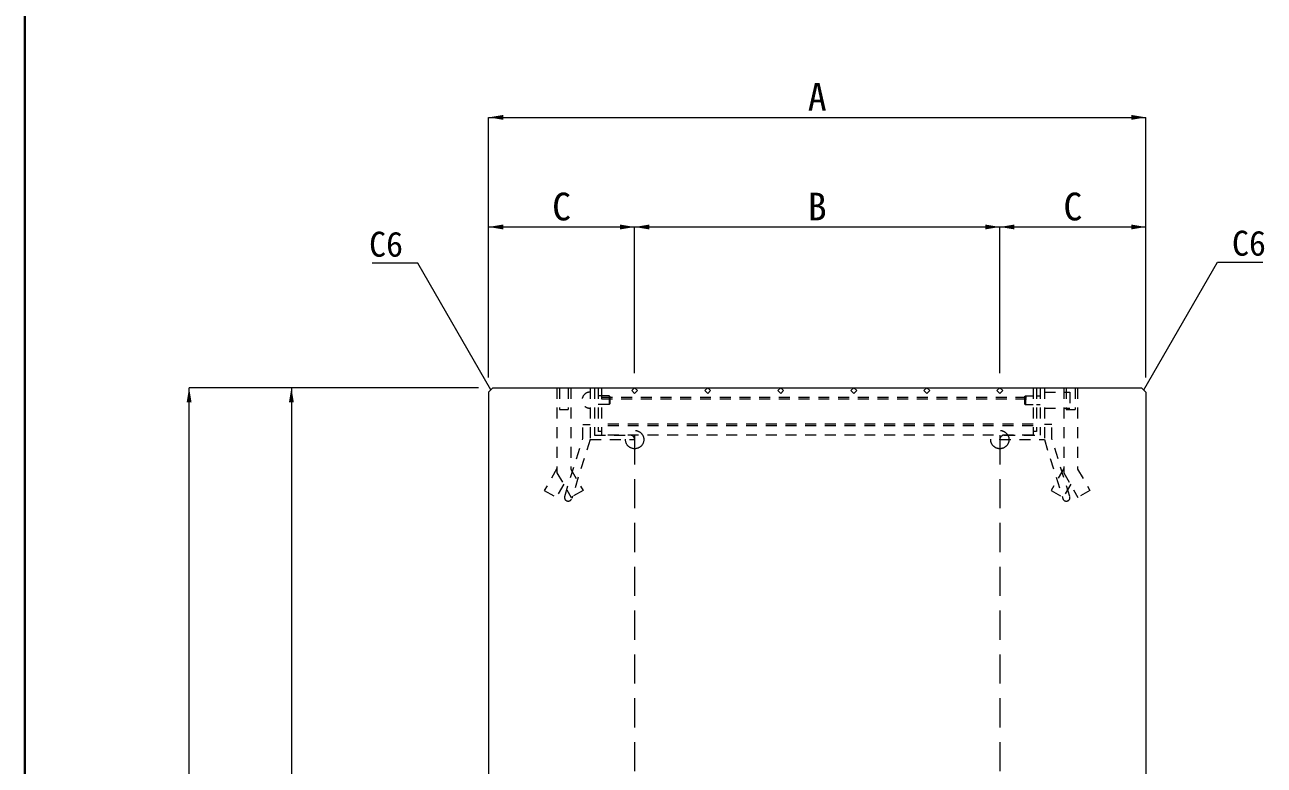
# Model space of a CAD drawing. Units: millimetres at full size; details may follow other scales. Extents: x 77366 to 106166, y -28085 to 6898.
# Drawn here: x 84466 to 86163, y 3746 to 4760 of the extents above; entities that cross this region are included whole.
import ezdxf
from ezdxf.enums import TextEntityAlignment as Align

# ---------------------------------------------------------------- set-up
doc = ezdxf.new("R2010")
doc.units = ezdxf.units.MM
doc.header["$LTSCALE"] = 50
doc.header["$PDMODE"] = 32
doc.header["$PDSIZE"] = 25
doc.linetypes.add('USER1', pattern=[0.54, 0.3, -0.24])
doc.linetypes.add('USER2', pattern=[1.2, 0.8, -0.4])
for name, color, linetype, lineweight in [('受枠', 3, 'USER2', 9), ('図枠', 7, 'Continuous', 5), ('寸法線', 7, 'Continuous', 13), ('引出線', 4, 'Continuous', 13), ('本体', 2, 'Continuous', 20), ('ｲﾝｻｰﾄ', 3, 'USER1', 9), ('ｸﾞﾚｰﾁﾝｸﾞ', 7, 'Continuous', 5)]:
    doc.layers.add(name, color=color, linetype=linetype, lineweight=lineweight)
doc.styles.add('ＭＳ ゴシック', font='')
doc.styles.get('ＭＳ ゴシック').set_extended_font_data('MS Gothic')

# ---------------------------------------------------------------- blocks, each defined once
blk = doc.blocks.new('filled_arrow')
at = {"color": 0, "linetype": 'Continuous', "lineweight": -2}
blk.add_solid([(7.5, 1.25), (0, 0), (7.5, -1.25)], dxfattribs=at)

msp = doc.modelspace()

# ---------------------------------------------------------------- linework, layer by layer
at = {"layer": '受枠', "linetype": 'USER1'}
for p, q in [((85239.8, 4263.06), (85245.8, 4263.06)), ((85239.8, 4263.06), (85239.8, 4192.06)), ((85245.8, 4263.06), (85245.8, 4198.06)), ((85855.8, 4263.06), (85861.8, 4263.06)), ((85855.8, 4263.06), (85855.8, 4198.06)), ((85861.8, 4263.06), (85861.8, 4192.06)), ((85265.8, 4252.06), (85245.8, 4252.06)), ((85265.8, 4252.06), (85265.8, 4240.06)), ((85266.8, 4251.06), (85265.8, 4252.06)), ((85266.8, 4251.06), (85266.8, 4241.06)), ((85834.8, 4251.06), (85835.8, 4252.06)), ((85834.8, 4251.06), (85834.8, 4241.06)), ((85835.8, 4252.06), (85846.3, 4252.06)), ((85835.8, 4252.06), (85835.8, 4240.06)), ((85850.8, 4252.06), (85855.8, 4252.06)), ((85861.8, 4257.06), (85896.8, 4257.06)), ((85896.8, 4257.06), (85896.8, 4235.06)), ((85265.8, 4240.06), (85245.8, 4240.06)), ((85266.8, 4241.06), (85265.8, 4240.06)), ((85834.8, 4241.06), (85835.8, 4240.06)), ((85835.8, 4240.06), (85846.3, 4240.06)), ((85850.8, 4240.06), (85855.8, 4240.06)), ((85861.8, 4235.06), (85896.8, 4235.06)), ((85229.8, 4212.82), (85239.8, 4212.82)), ((85229.8, 4193.59), (85229.8, 4212.82)), ((85871.8, 4212.82), (85861.8, 4212.82)), ((85871.8, 4193.59), (85871.8, 4212.82)), ((85205.02, 4114.32), (85229.8, 4193.59)), ((85239.8, 4192.06), (85214.57, 4111.33)), ((85239.8, 4192.06), (85300.8, 4192.06)), ((85245.8, 4198.06), (85294.8, 4198.06)), ((85800.8, 4192.06), (85861.8, 4192.06)), ((85806.8, 4198.06), (85855.8, 4198.06)), ((85861.8, 4192.06), (85887.02, 4111.33)), ((85896.57, 4114.32), (85871.8, 4193.59))]:
    msp.add_line(p, q, dxfattribs=at)
for centre, radius, start, end in [((85239.8, 4246.06), 11, 90, 270), ((85294.8, 4192.06), 6, 0, 90), ((85806.8, 4192.06), 6, 90, 180), ((85209.8, 4112.82), 5, 162.64597, 342.64597), ((85891.8, 4112.82), 5, 197.35403, 17.35403)]:
    msp.add_arc(centre, radius, start, end, dxfattribs=at)
at = {"layer": '受枠'}
for p in [(85300.8, 4192.06), (85800.8, 4192.06)]:
    msp.add_point(p, dxfattribs=at)
at = {"layer": '図枠', "lineweight": 40}
msp.add_line((84465.8, 5414.64), (84465.8, -125.36), dxfattribs=at)
at = {"layer": '寸法線'}
for p, q in [((85100.8, 4633.06), (86000.8, 4633.06)), ((85100.8, 4277.06), (85100.8, 4633.06)), ((86000.8, 4277.06), (86000.8, 4633.06)), ((85100.8, 4483.06), (85300.8, 4483.06)), ((85100.8, 4277.06), (85100.8, 4483.06)), ((85300.8, 4283.06), (85300.8, 4483.06)), ((85300.8, 4483.06), (85800.8, 4483.06)), ((85300.8, 4283.06), (85300.8, 4483.06)), ((85800.8, 4283.06), (85800.8, 4483.06)), ((85800.8, 4483.06), (86000.8, 4483.06)), ((85800.8, 4283.06), (85800.8, 4483.06)), ((86000.8, 4277.06), (86000.8, 4483.06)), ((84690.8, 2963.06), (84690.8, 4263.06)), ((85086.8, 4263.06), (84690.8, 4263.06)), ((84830.8, 4263.06), (84830.8, 3163.06)), ((85086.8, 4263.06), (84830.8, 4263.06))]:
    msp.add_line(p, q, dxfattribs=at)
at = {"layer": '引出線'}
for points in [[(85103.8, 4260.06), (85003.73, 4433.38), (84941.34, 4433.38)], [(85997.8, 4260.06), (86098.65, 4434.74), (86161.04, 4434.74)]]:
    msp.add_lwpolyline(points, dxfattribs=at)
at = {"layer": '本体'}
for p, q in [((85100.8, 4257.06), (85106.8, 4263.06)), ((85106.8, 4263.06), (85994.8, 4263.06)), ((85994.8, 4263.06), (86000.8, 4257.06)), ((85100.8, 4257.06), (85100.8, 2963.06)), ((86000.8, 4257.06), (86000.8, 2963.06))]:
    msp.add_line(p, q, dxfattribs=at)
at = {"layer": '本体', "linetype": 'USER2', "lineweight": 9}
for p, q in [((85300.8, 4198.06), (85300.8, 3163.06)), ((85800.8, 4198.06), (85800.8, 3163.06))]:
    msp.add_line(p, q, dxfattribs=at)
at = {"layer": 'ｲﾝｻｰﾄ'}
for p, q in [((85194.3, 4263.06), (85194.3, 4146.59)), ((85194.3, 4263.06), (85213.3, 4263.06)), ((85197.72, 4263.06), (85197.72, 4233.06)), ((85209.88, 4263.06), (85209.88, 4233.06)), ((85213.3, 4263.06), (85213.3, 4151.68)), ((85888.3, 4263.06), (85888.3, 4146.59)), ((85888.3, 4263.06), (85907.3, 4263.06)), ((85891.72, 4263.06), (85891.72, 4233.06)), ((85903.88, 4263.06), (85903.88, 4233.06)), ((85907.3, 4263.06), (85907.3, 4151.68)), ((85197.72, 4233.06), (85209.88, 4233.06)), ((85891.72, 4233.06), (85903.88, 4233.06)), ((85194.3, 4152.39), (85177.08, 4122.56)), ((85194.3, 4146.59), (85213.75, 4112.88)), ((85213.3, 4151.68), (85230.21, 4122.38)), ((85888.3, 4152.39), (85871.08, 4122.56)), ((85888.3, 4146.59), (85907.75, 4112.88)), ((85907.3, 4151.68), (85924.21, 4122.38)), ((85203.8, 4130.84), (85193.53, 4113.06)), ((85897.8, 4130.84), (85887.53, 4113.06)), ((85177.08, 4122.56), (85193.53, 4113.06)), ((85230.21, 4122.38), (85213.75, 4112.88)), ((85871.08, 4122.56), (85887.53, 4113.06)), ((85924.21, 4122.38), (85907.75, 4112.88))]:
    msp.add_line(p, q, dxfattribs=at)
at = {"layer": 'ｸﾞﾚｰﾁﾝｸﾞ', "lineweight": 13}
msp.add_line((85250.8, 4263.06), (85850.8, 4263.06), dxfattribs=at)
at = {"layer": 'ｸﾞﾚｰﾁﾝｸﾞ', "linetype": 'USER1'}
for p, q in [((85250.8, 4263.06), (85250.8, 4203.06)), ((85255.3, 4263.06), (85255.3, 4198.06)), ((85846.3, 4263.06), (85846.3, 4198.06)), ((85850.8, 4263.06), (85850.8, 4203.06)), ((85255.3, 4250.06), (85846.3, 4250.06)), ((85255.3, 4248.06), (85846.3, 4248.06)), ((85846.3, 4213.06), (85255.3, 4213.06)), ((85846.3, 4211.06), (85255.3, 4211.06)), ((85255.3, 4203.06), (85250.8, 4203.06)), ((85846.3, 4198.06), (85255.3, 4198.06)), ((85850.8, 4203.06), (85846.3, 4203.06))]:
    msp.add_line(p, q, dxfattribs=at)
for points in [[(85300.8, 4263.06), (85296.8, 4259.06), (85300.8, 4255.06), (85304.8, 4259.06)], [(85400.8, 4263.06), (85396.8, 4259.06), (85400.8, 4255.06), (85404.8, 4259.06)], [(85500.8, 4263.06), (85496.8, 4259.06), (85500.8, 4255.06), (85504.8, 4259.06)], [(85600.8, 4263.06), (85596.8, 4259.06), (85600.8, 4255.06), (85604.8, 4259.06)], [(85700.8, 4263.06), (85696.8, 4259.06), (85700.8, 4255.06), (85704.8, 4259.06)], [(85800.8, 4263.06), (85796.8, 4259.06), (85800.8, 4255.06), (85804.8, 4259.06)]]:
    msp.add_lwpolyline(points, close=True, dxfattribs=at)

# ---------------------------------------------------------------- block references
at = {"layer": '寸法線', "xscale": 2.67, "yscale": 2.67}
for p in [(85100.8, 4633.06), (85100.8, 4483.06), (85300.8, 4483.06), (85800.8, 4483.06)]:
    msp.add_blockref('filled_arrow', p, dxfattribs=at)
for p, rotation in [((86000.8, 4633.06), 180), ((85300.8, 4483.06), 180), ((85800.8, 4483.06), 180), ((86000.8, 4483.06), 180), ((84690.8, 4263.06), 270), ((84830.8, 4263.06), 270)]:
    msp.add_blockref('filled_arrow', p, dxfattribs=dict(at, rotation=rotation))
at = {"layer": '引出線', "xscale": 0.133, "yscale": 0.133}
for p, rotation in [((85103.8, 4260.06), 120), ((85997.8, 4260.06), 60)]:
    msp.add_blockref('filled_arrow', p, dxfattribs=dict(at, rotation=rotation))

# ---------------------------------------------------------------- texts
at = {"layer": '寸法線', "style": 'ＭＳ ゴシック'}
for s, p in [('A', (85550.8, 4661.06)), ('C', (85200.8, 4511.06)), ('B', (85550.8, 4511.06)), ('C', (85900.8, 4511.06))]:
    msp.add_text(s, height=37.98, dxfattribs=at).set_placement(p, align=Align.MIDDLE_CENTER)
at = {"layer": '引出線', "style": 'ＭＳ ゴシック'}
msp.add_text('C6', height=34.18, dxfattribs=at).set_placement((84983.73, 4476.58), align=Align.TOP_RIGHT)
msp.add_text('C6', height=34.18, dxfattribs=at).set_placement((86118.65, 4477.94), align=Align.TOP_LEFT)

doc.saveas('drawing.dxf')
